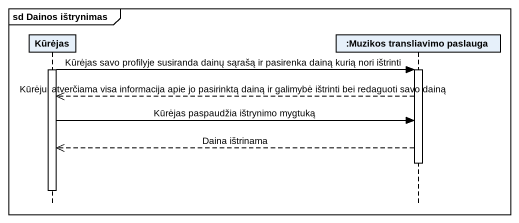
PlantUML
@startuml
mainframe sd Dainos ištrynimas
hide footbox
participant Kūrėjas
participant ":Muzikos transliavimo paslauga" as Muzikos_transliavimo

activate Kūrėjas
Kūrėjas -> Muzikos_transliavimo : Kūrėjas savo profilyje susiranda dainų sąrašą ir pasirenka dainą kurią nori ištrinti
activate Muzikos_transliavimo
Muzikos_transliavimo -->> Kūrėjas : Kūrėjui atverčiama visa informacija apie jo pasirinktą dainą ir galimybė ištrinti bei redaguoti savo dainą
Kūrėjas -> Muzikos_transliavimo : Kūrėjas paspaudžia ištrynimo mygtuką
Muzikos_transliavimo -->> Kūrėjas : Daina ištrinama
deactivate Muzikos_transliavimo
deactivate Kūrėjas
@enduml
